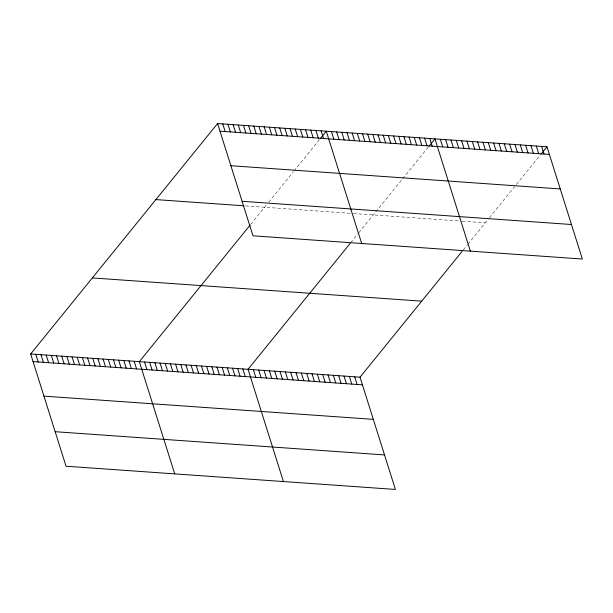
<?xml version="1.0" encoding="UTF-8"?>
<svg xmlns="http://www.w3.org/2000/svg" width="613" height="613" viewBox="0 0 613 613"><rect width="100%" height="100%" fill="white"/><g stroke="black" fill="none" stroke-linecap="round" stroke-linejoin="round"><path stroke-width="0.46" stroke-dasharray="3.06 2.3" d="M250.725 224.35L267.529 203.631M268.701 202.183L293.374 171.77M293.964 171.05L319.817 139.182M350.751 242.694L357.678 234.151M358.835 232.725L402.067 179.433M402.657 178.712L428.51 146.852M463.313 249.882L467.359 244.894M467.934 244.181L488.209 219.193M489.381 217.745L514.644 186.605M516.407 184.436L540.497 154.744M245.614 205.914L352.575 213.462M353.44 213.523L461.267 221.124M462.156 221.186L485.266 222.818"/><path stroke-width="0.92" d="M462.156 251.307L360.023 377.194L395.416 489.45L66.043 466.217L30.65 353.969L217.584 123.55L546.957 146.783L582.35 259.031L252.977 235.806L217.584 123.55M250.142 225.055L139.343 361.632L174.736 473.887M320.4 138.461L326.277 131.22L361.67 243.468M350.169 243.407L248.035 369.294L283.428 481.55M429.092 146.124L434.969 138.883L470.363 251.138M541.08 154.024L546.957 146.783M219.998 131.197L549.363 154.422M230.879 165.717L560.251 188.942M242.097 201.286L571.462 224.511M155.894 199.593L243.89 205.792M92.341 277.927L421.706 301.159M30.65 353.969L360.023 377.194M33.056 361.609L362.429 384.834M43.944 396.128L373.317 419.353M55.162 431.698L384.527 454.923M541.624 146.407L544.03 154.047M536.291 146.024L538.697 153.671M530.958 145.649L533.371 153.296M525.625 145.273L528.038 152.921M520.291 144.898L522.705 152.537M514.958 144.522L517.372 152.162M509.625 144.147L512.039 151.786M504.292 143.771L506.706 151.411M498.959 143.396L501.373 151.036M493.634 143.021L496.04 150.66M488.3 142.645L490.706 150.285M482.967 142.27L485.373 149.909M477.634 141.894L480.04 149.534M472.301 141.519L474.707 149.158M466.968 141.136L469.374 148.783M461.635 140.76L464.041 148.407M456.302 140.385L458.708 148.032M450.969 140.009L453.375 147.649M445.636 139.634L448.042 147.273M440.303 139.258L442.716 146.898M429.797 138.515L432.203 146.162M424.617 138.155L427.031 145.794M419.445 137.787L421.851 145.427M414.265 137.419L416.679 145.066M409.093 137.059L411.499 144.699M403.913 136.691L406.327 144.331M398.741 136.331L401.147 143.971M393.561 135.963L395.975 143.603M388.389 135.596L390.795 143.243M383.209 135.235L385.623 142.875M378.037 134.868L380.443 142.507M372.857 134.5L375.271 142.147M367.685 134.14L370.091 141.779M362.505 133.772L364.919 141.411M357.333 133.404L359.739 141.051M352.161 133.044L354.567 140.683M346.981 132.676L349.395 140.316M341.809 132.316L344.215 139.956M336.629 131.948L339.043 139.588M331.457 131.58L333.863 139.228M321.105 130.853L323.511 138.492M315.925 130.485L318.339 138.132M310.753 130.125L313.159 137.764M305.573 129.757L307.987 137.396M300.401 129.389L302.807 137.036M295.221 129.029L297.634 136.668M290.049 128.661L292.455 136.301M284.869 128.301L287.282 135.94M279.697 127.933L282.103 135.573M354.689 376.819L357.095 384.458M274.517 127.565L276.93 135.212M349.356 376.443L351.762 384.083M269.345 127.205L271.751 134.845M344.023 376.068L346.429 383.707M264.165 126.837L266.578 134.477M338.69 375.692L341.096 383.332M258.993 126.47L261.399 134.117M333.357 375.317L335.763 382.956M253.82 126.109L256.226 133.749M328.024 374.934L330.438 382.581M248.64 125.742L251.046 133.381M322.691 374.558L325.105 382.206M243.468 125.381L245.874 133.021M317.358 374.183L319.771 381.83M238.288 125.014L240.702 132.653M312.025 373.807L314.438 381.447M233.116 124.646L235.522 132.293M306.692 373.432L309.105 381.071M227.936 124.286L230.35 131.925M301.358 373.056L303.772 380.696M222.764 123.918L225.17 131.557M296.025 372.681L298.439 380.321M290.692 372.306L293.106 379.945M285.367 371.93L287.773 379.57M280.034 371.555L282.44 379.194M274.701 371.179L277.107 378.819M269.368 370.804L271.774 378.443M264.034 370.421L266.44 378.068M258.701 370.045L261.107 377.692M253.368 369.67L255.774 377.317M242.855 368.934L245.269 376.574M237.683 368.566L240.089 376.206M232.511 368.198L234.917 375.846M227.331 367.838L229.737 375.478M222.159 367.471L224.565 375.11M216.979 367.103L219.393 374.75M211.807 366.743L214.213 374.382M206.627 366.375L209.041 374.014M201.455 366.015L203.861 373.654M196.275 365.647L198.689 373.286M191.103 365.279L193.509 372.926M185.923 364.919L188.337 372.558M180.751 364.551L183.157 372.191M175.571 364.183L177.985 371.83M170.399 363.823L172.805 371.463M165.219 363.455L167.633 371.095M160.047 363.088L162.453 370.735M154.867 362.727L157.28 370.367M149.695 362.36L152.101 369.999M144.515 361.999L146.928 369.639M134.163 361.264L136.576 368.911M128.991 360.904L131.397 368.543M123.818 360.536L126.224 368.175M118.638 360.168L121.052 367.815M113.466 359.808L115.872 367.448M108.286 359.44L110.7 367.08M103.114 359.072L105.52 366.72M97.934 358.712L100.348 366.352M92.762 358.344L95.168 365.984M87.582 357.984L89.996 365.624M82.41 357.617L84.816 365.256M77.23 357.249L79.644 364.896M72.058 356.889L74.464 364.528M66.878 356.521L69.292 364.16M61.706 356.153L64.112 363.8M56.526 355.793L58.94 363.432M51.354 355.425L53.76 363.065M46.174 355.065L48.588 362.704M41.002 354.697L43.408 362.337M35.822 354.329L38.236 361.976"/></g></svg>
